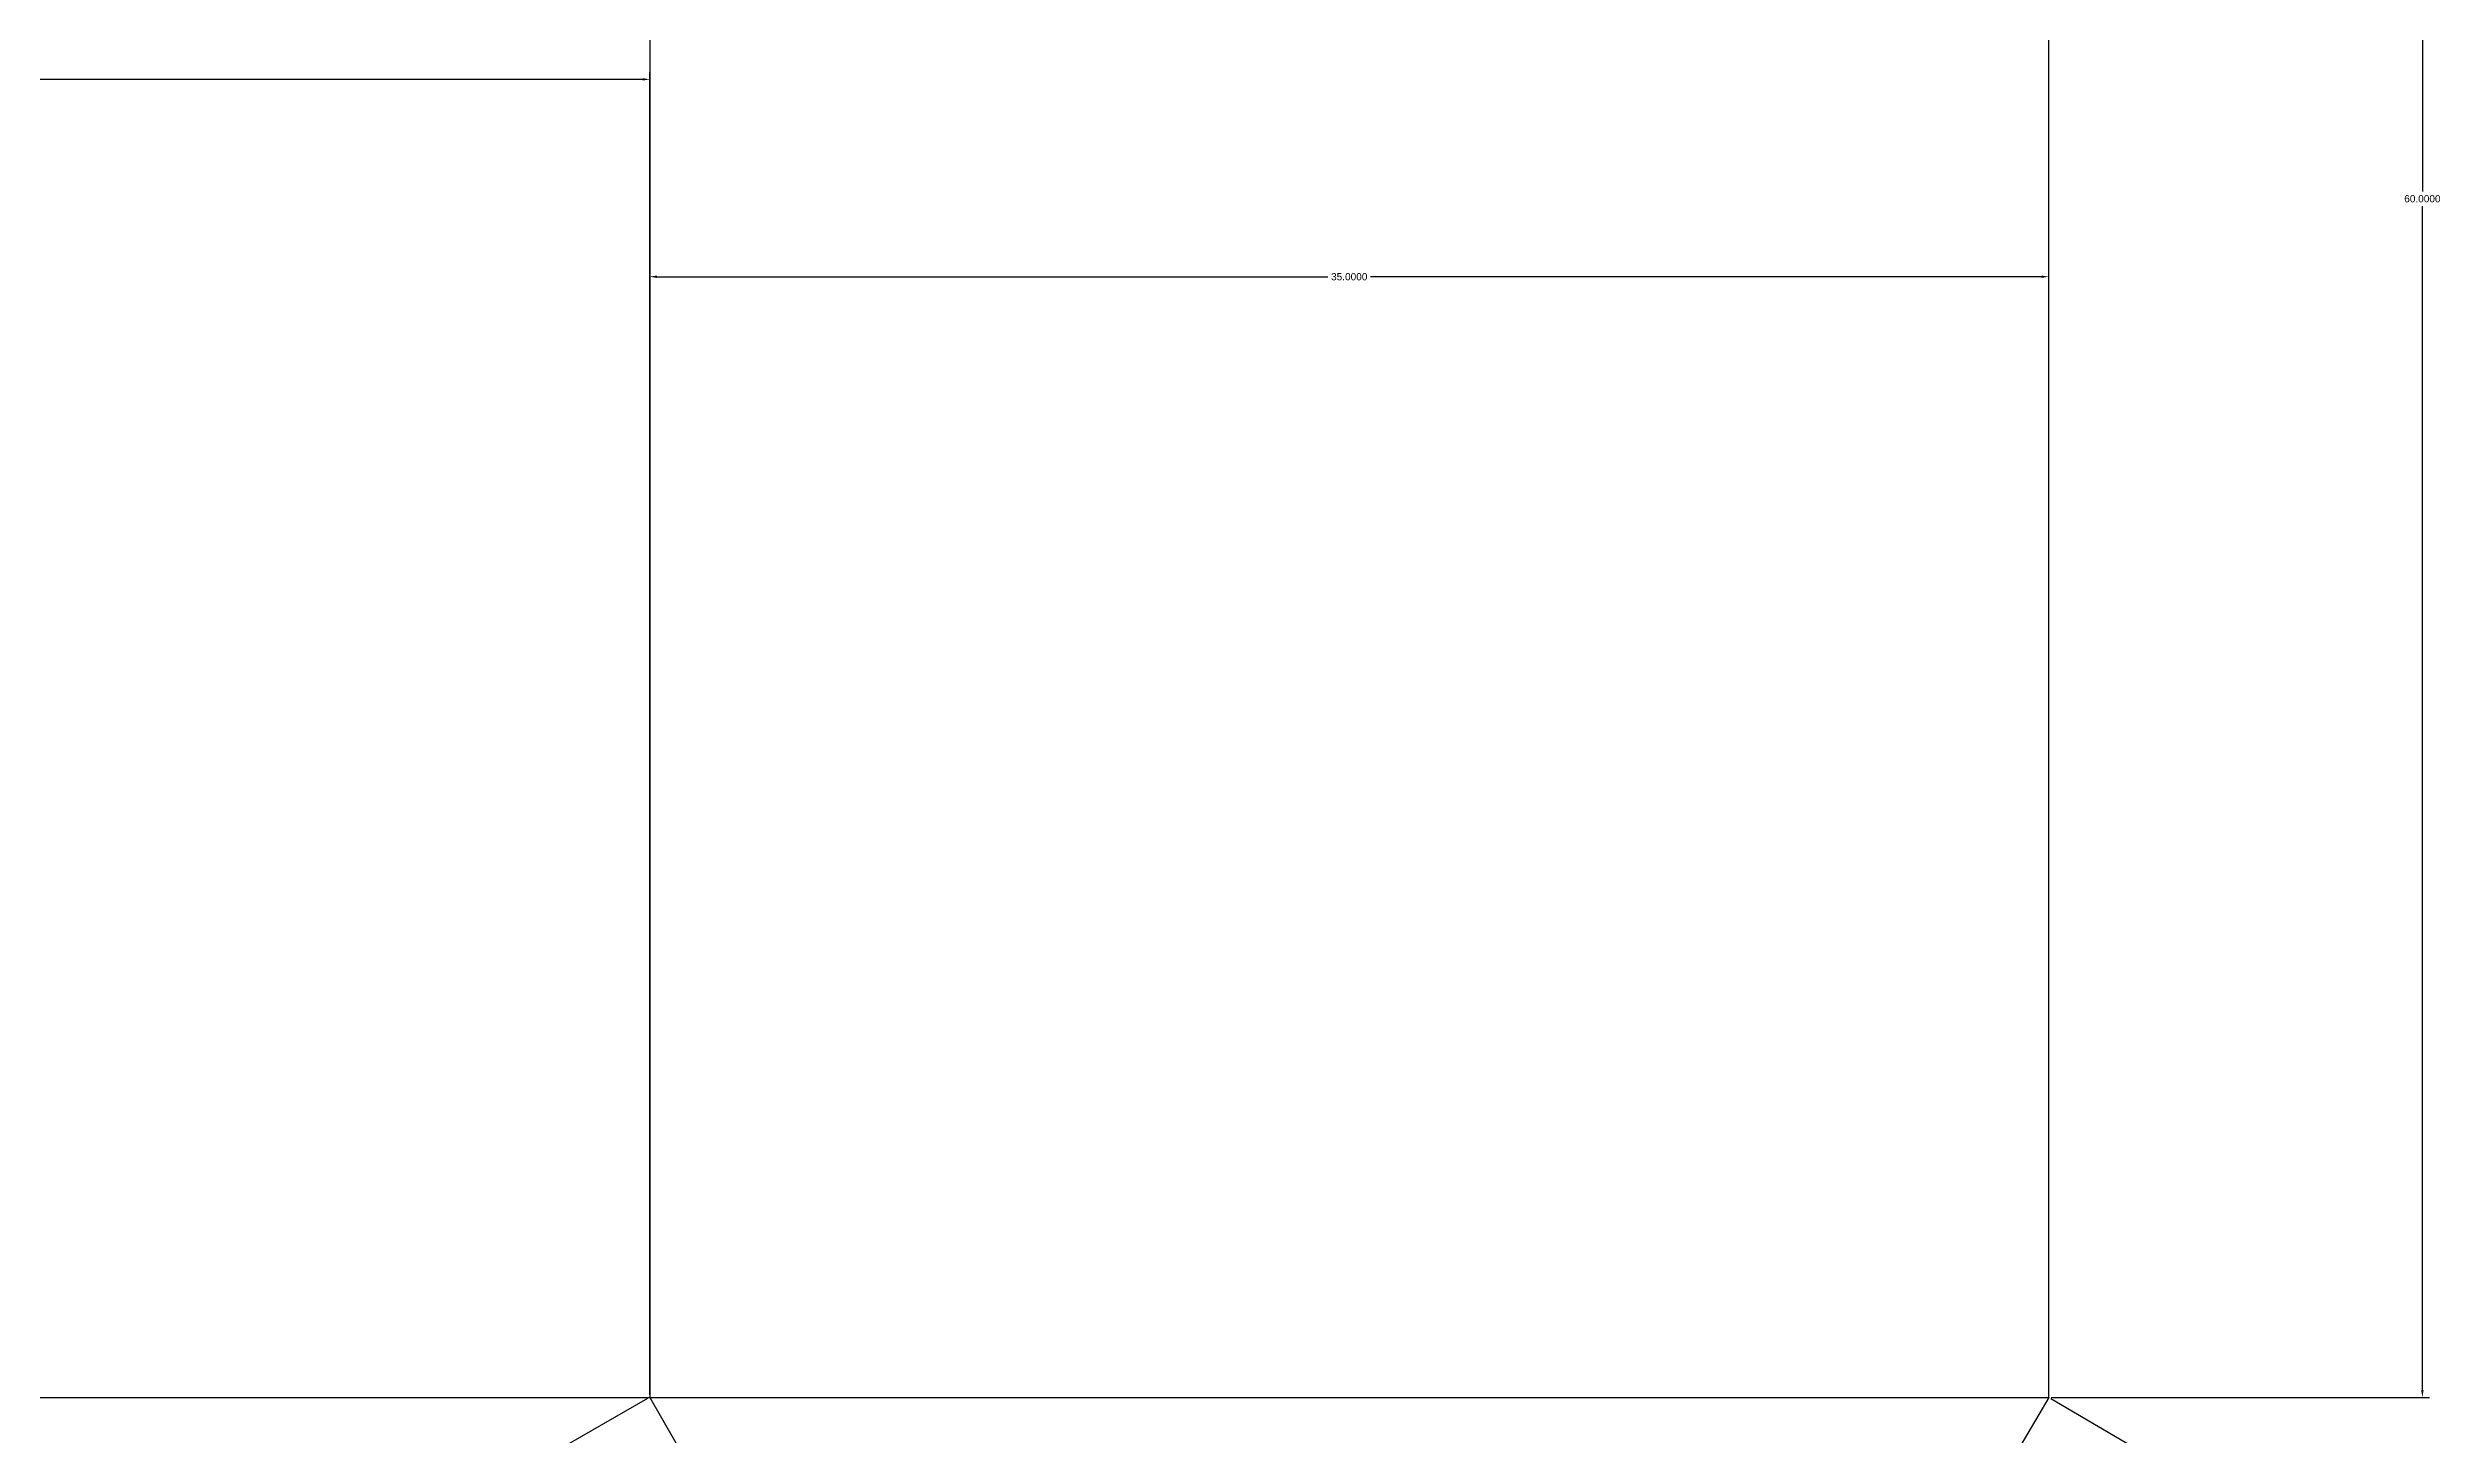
# Model space of a CAD drawing. Header units: inches. Extents: x 7 to 341, y -19 to 98.
# Drawn here: x 66.6 to 126.4, y 14.3 to 49 of the extents above; entities that cross this region are included whole.
import ezdxf

# ---------------------------------------------------------------- set-up
doc = ezdxf.new("R2010")
doc.units = ezdxf.units.IN
doc.header["$MEASUREMENT"] = 0
doc.styles.get("Standard").update_dxf_attribs({"font": 'arial.ttf'})
doc.dimstyles.get("Standard").update_dxf_attribs({"dimtxt": 0.18, "dimasz": 0.18, "dimexe": 0.18, "dimexo": 0.0625, "dimgap": 0.09, "dimtad": 0, "dimtih": 1, "dimtoh": 1, "dimdec": 4, "dimzin": 0, "dimdsep": 46, "dimtxsty": 'Standard', "dimcen": 0.09, "dimadec": 0, "dimazin": 0, "dimtfac": 1, "dimtdec": 4, "dimtofl": 0, "dimtmove": 0, "dimatfit": 3, "dimfxl": 1, "dimtolj": 1, "dimtzin": 0, "dimarcsym": 0})

# ---------------------------------------------------------------- blocks, each defined once
blk = doc.blocks.new('*D5')
at = {"color": 0, "lineweight": -2, "transparency": 16777216}
for p, q in [((46.646, 15.289), (46.646, 48.395)), ((46.826, 48.215), (63.613, 48.215)), ((81.466, 48.215), (64.679, 48.215)), ((81.646, 15.289), (81.646, 48.395))]:
    blk.add_line(p, q, dxfattribs=at)
at = {"color": 0, "transparency": 16777216}
for points in [[(46.826, 48.245), (46.826, 48.185), (46.646, 48.215)], [(81.466, 48.245), (81.466, 48.185), (81.646, 48.215)]]:
    blk.add_solid(points, dxfattribs=at)
at = {"layer": 'Defpoints', "color": 0, "transparency": 16777216}
for p in [(81.646, 48.215), (46.646, 15.227), (81.646, 15.227)]:
    blk.add_point(p, dxfattribs=at)
at = {"color": 0, "transparency": 16777216, "insert": (64.146, 48.215), "char_height": 0.18, "attachment_point": 5}
blk.add_mtext('\\A1;35.0000', dxfattribs=at)
blk = doc.blocks.new('*D6')
at = {"color": 0, "lineweight": -2, "transparency": 16777216}
for p, q in [((81.646, 15.289), (81.646, 43.455)), ((81.826, 43.275), (98.613, 43.275)), ((116.466, 43.275), (99.679, 43.275)), ((116.646, 15.289), (116.646, 43.455))]:
    blk.add_line(p, q, dxfattribs=at)
at = {"color": 0, "transparency": 16777216}
for points in [[(81.826, 43.305), (81.826, 43.245), (81.646, 43.275)], [(116.466, 43.305), (116.466, 43.245), (116.646, 43.275)]]:
    blk.add_solid(points, dxfattribs=at)
at = {"layer": 'Defpoints', "color": 0, "transparency": 16777216}
for p in [(116.646, 43.275), (81.646, 15.227), (116.646, 15.227)]:
    blk.add_point(p, dxfattribs=at)
at = {"color": 0, "transparency": 16777216, "insert": (99.146, 43.275), "char_height": 0.18, "attachment_point": 5}
blk.add_mtext('\\A1;35.0000', dxfattribs=at)
blk = doc.blocks.new('*D7')
at = {"color": 0, "lineweight": -2, "transparency": 16777216}
for p, q in [((116.709, 75.227), (126.175, 75.227)), ((125.995, 75.047), (125.995, 45.408)), ((125.995, 15.407), (125.995, 45.045)), ((116.709, 15.227), (126.175, 15.227))]:
    blk.add_line(p, q, dxfattribs=at)
at = {"color": 0, "transparency": 16777216}
for points in [[(125.965, 75.047), (126.025, 75.047), (125.995, 75.227)], [(125.965, 15.407), (126.025, 15.407), (125.995, 15.227)]]:
    blk.add_solid(points, dxfattribs=at)
at = {"layer": 'Defpoints', "color": 0, "transparency": 16777216}
for p in [(116.646, 75.227), (116.646, 15.227), (125.995, 15.227)]:
    blk.add_point(p, dxfattribs=at)
at = {"color": 0, "transparency": 16777216, "insert": (125.995, 45.227), "char_height": 0.18, "attachment_point": 5}
blk.add_mtext('\\A1;60.0000', dxfattribs=at)
blk = doc.blocks.new('*D12')
at = {"color": 0, "lineweight": -2, "transparency": 16777216}
for p, q in [((116.7, 15.195), (124.162, 10.825)), ((123.916, 10.761), (115.27, -4.003)), ((106.411, -19.131), (115.057, -4.367)), ((99.013, -15.007), (106.476, -19.377))]:
    blk.add_line(p, q, dxfattribs=at)
at = {"color": 0, "transparency": 16777216}
for points in [[(123.89, 10.776), (123.942, 10.745), (124.007, 10.916)], [(106.385, -19.116), (106.437, -19.146), (106.32, -19.286)]]:
    blk.add_solid(points, dxfattribs=at)
at = {"layer": 'Defpoints', "color": 0, "transparency": 16777216}
for p in [(116.646, 15.227), (98.959, -14.976), (106.32, -19.286)]:
    blk.add_point(p, dxfattribs=at)
at = {"color": 0, "transparency": 16777216, "insert": (115.164, -4.185), "char_height": 0.18, "attachment_point": 5}
blk.add_mtext('\\A1;35.0000', dxfattribs=at)
blk = doc.blocks.new('*D13')
at = {"color": 0, "lineweight": -2, "transparency": 16777216}
for p, q in [((81.592, 15.195), (74.163, 10.937)), ((74.408, 10.87), (82.871, -3.893)), ((91.542, -19.02), (83.08, -4.257)), ((98.905, -15.007), (91.476, -19.266))]:
    blk.add_line(p, q, dxfattribs=at)
at = {"color": 0, "transparency": 16777216}
for points in [[(74.434, 10.885), (74.382, 10.855), (74.319, 11.026)], [(91.568, -19.005), (91.516, -19.035), (91.632, -19.176)]]:
    blk.add_solid(points, dxfattribs=at)
at = {"layer": 'Defpoints', "color": 0, "transparency": 16777216}
for p in [(81.646, 15.227), (98.959, -14.976), (91.632, -19.176)]:
    blk.add_point(p, dxfattribs=at)
at = {"color": 0, "transparency": 16777216, "insert": (82.975, -4.075), "char_height": 0.18, "attachment_point": 5}
blk.add_mtext('\\A1;34.8127', dxfattribs=at)

msp = doc.modelspace()

# ---------------------------------------------------------------- linework, layer by layer
for p, q in [((81.6463, 75.22653), (81.6463, 15.22653)), ((116.6463, 15.22653), (116.6463, 75.22653)), ((46.6463, 15.22653), (81.6463, 15.22653)), ((81.6463, 15.22653), (81.6463, 15.22653)), ((81.6463, 15.22653), (116.6463, 15.22653)), ((81.6463, 15.22653), (98.95949, -14.97574)), ((116.6463, 15.22653), (98.95949, -14.97574))]:
    msp.add_line(p, q)

# ---------------------------------------------------------------- dimensions: what is measured, and where the dimension line sits
dim = msp.add_linear_dim(base=(125.99473, 15.22653), p1=(116.6463, 75.22653), p2=(116.6463, 15.22653), angle=90, dimstyle='Standard')
dim.commit()
dim.dimension.update_dxf_attribs({"geometry": '*D7', "text_midpoint": (125.99473, 45.22653)})
for base, p1, p2, picture, middle in [((81.6463, 48.21477), (46.6463, 15.22653), (81.6463, 15.22653), '*D5', (64.1463, 48.21477)), ((116.6463, 43.2755), (81.6463, 15.22653), (116.6463, 15.22653), '*D6', (99.1463, 43.2755))]:
    dim = msp.add_linear_dim(base=base, p1=p1, p2=p2, dimstyle='Standard')
    dim.commit()
    dim.dimension.update_dxf_attribs({"geometry": picture, "text_midpoint": middle})
for p1, distance, picture, middle in [((81.6463, 15.22653), -8.44618, '*D13', (82.97529, -4.07509)), ((116.6463, 15.22653), 8.53007, '*D12', (115.16368, -4.18517))]:
    dim = msp.add_aligned_dim(p1=p1, p2=(98.95949, -14.97574), distance=distance, dimstyle='Standard')
    dim.commit()
    dim.dimension.update_dxf_attribs({"geometry": picture, "text_midpoint": middle})

doc.saveas('drawing.dxf')
